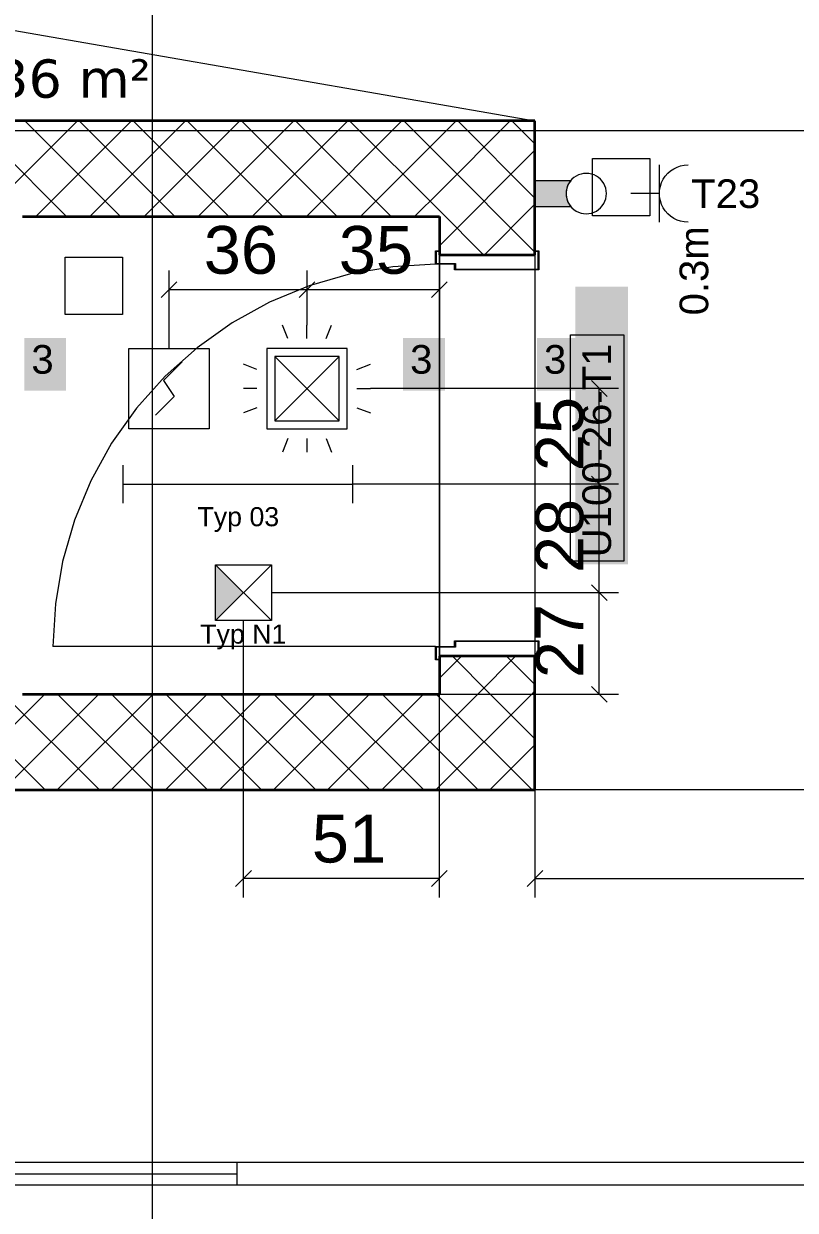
# Model space of a CAD drawing. Extents: x -1132 to 613, y -179 to 712.
# Drawn here: x -659 to -618.7, y 103.7 to 165.7 of the extents above; entities that cross this region are included whole.
import ezdxf
from ezdxf.lldxf.tags import DXFTag

# ---------------------------------------------------------------- set-up
doc = ezdxf.new("R2010")
doc.units = 0
doc.layers.get('0').update_dxf_attribs({"lineweight": 13})
for name, color, linetype, lineweight in [('A-____-NOTE-TEXT', 7, 'Continuous', 9), ('A-AREA-____-IDEN', 7, 'Continuous', 5), ('A-DOOR-____-IDEN', 7, 'Continuous', 5), ('A-DOOR-____-OTLN', 7, 'Continuous', 9), ('A-DOOR-FRAM-MCUT', 7, 'Continuous', 9), ('A-DOOR-OPNG-OTLN', 7, 'Continuous', 9), ('A-FLOR-____-OTLN', 7, 'Continuous', 9), ('A-WALL-____-MCUT', 7, 'Continuous', 35), ('A-WALL-____-PATT', 7, 'Continuous', 35), ('I-WALL-____-OTLN', 7, 'Continuous', 9), ('S-GRID-____-OTLN', 7, 'Continuous', 5)]:
    doc.layers.add(name, color=color, linetype=linetype, lineweight=lineweight)
for name, color, linetype, lineweight, true_color in [('EL01_VVV_Mass', 7, 'Continuous', 13, 0xb2b200), ('EL01_WAN_Brandmeldeanlagen', 7, 'Continuous', 13, 0xff8000), ('EL01_WAN_Kraft', 1, 'Continuous', 13, 0xff0000), ('EL01_WAN_Leuchten', 7, 'Continuous', 13, 0x0080ff), ('EL01_WAN_Leuchtentyp', 7, 'Continuous', 13, 0x0099ff), ('EL01_WAN_Licht', 7, 'Continuous', 13, 0x0080ff), ('EL01_WAN_Notbeleuchtungen', 7, 'Continuous', 13, 0x009900), ('EL01_WAN_Notbeleuchtungentyp', 7, 'Continuous', 13, 0x009900)]:
    doc.layers.add(name, color=color, linetype=linetype, lineweight=lineweight, true_color=true_color)
doc.styles.get("Standard").update_dxf_attribs({"font": 'arial.ttf'})
tags = doc.linetypes.add('_Rasterlinie_', pattern=[0.375, 0.2, -0.05, 0.075, -0.05]).pattern_tags.tags
tags[10:11] = [DXFTag(74, 4), DXFTag(75, 0), DXFTag(340, '0'), DXFTag(46, 1.0), DXFTag(50, 0.0), DXFTag(44, 0.0), DXFTag(45, 0.0)]
tags[8:9] = [DXFTag(74, 4), DXFTag(75, 0), DXFTag(340, '0'), DXFTag(46, 1.0), DXFTag(50, 0.0), DXFTag(44, 0.0), DXFTag(45, 0.0)]
tags[6:7] = [DXFTag(74, 4), DXFTag(75, 0), DXFTag(340, '0'), DXFTag(46, 1.0), DXFTag(50, 0.0), DXFTag(44, 0.0), DXFTag(45, 0.0)]
tags[4:5] = [DXFTag(74, 4), DXFTag(75, 0), DXFTag(340, '0'), DXFTag(46, 1.0), DXFTag(50, 0.0), DXFTag(44, 0.0), DXFTag(45, 0.0)]
tags = doc.linetypes.add('Grundrissdarstellung Sturz', pattern=[0.25, 0.15, -0.05, 0, -0.05]).pattern_tags.tags
tags[10:11] = [DXFTag(74, 4), DXFTag(75, 0), DXFTag(340, '0'), DXFTag(46, 1.0), DXFTag(50, 0.0), DXFTag(44, 0.0), DXFTag(45, 0.0)]
tags[8:9] = [DXFTag(74, 4), DXFTag(75, 0), DXFTag(340, '0'), DXFTag(46, 1.0), DXFTag(50, 0.0), DXFTag(44, 0.0), DXFTag(45, 0.0)]
tags[6:7] = [DXFTag(74, 4), DXFTag(75, 0), DXFTag(340, '0'), DXFTag(46, 1.0), DXFTag(50, 0.0), DXFTag(44, 0.0), DXFTag(45, 0.0)]
tags[4:5] = [DXFTag(74, 4), DXFTag(75, 0), DXFTag(340, '0'), DXFTag(46, 1.0), DXFTag(50, 0.0), DXFTag(44, 0.0), DXFTag(45, 0.0)]

# ---------------------------------------------------------------- blocks, each defined once
blk = doc.blocks.new('Referenz-A0UJ2V7QXE', base_point=(-1140.157, -173.774))
at = {"layer": 'A-____-NOTE-TEXT', "color": 7, "linetype": 'Continuous', "lineweight": 5, "ltscale": 0.13, "true_color": 0xffffff}
for points in [[(-658.991, 146.557), (-656.798, 146.557), (-658.991, 149.313)], [(-656.798, 146.557), (-658.991, 149.313), (-656.798, 149.313)], [(-639.191, 146.557), (-636.998, 146.557), (-639.191, 149.313)], [(-636.998, 146.557), (-639.191, 149.313), (-636.998, 149.313)], [(-632.191, 146.557), (-629.998, 146.557), (-632.191, 149.313)], [(-629.998, 146.557), (-632.191, 149.313), (-629.998, 149.313)]]:
    blk.add_solid(points, dxfattribs=at)
at = {"layer": 'A-DOOR-____-IDEN', "color": 0, "linetype": 'Continuous', "ltscale": 0.13}
for p, q in [((-630.428, 137.635), (-630.428, 149.475)), ((-630.428, 149.475), (-627.648, 149.475)), ((-627.648, 149.475), (-627.648, 137.635)), ((-627.648, 137.635), (-630.428, 137.635))]:
    blk.add_line(p, q, dxfattribs=at)
at = {"layer": 'A-DOOR-____-IDEN', "color": 7, "linetype": 'Continuous', "ltscale": 0.13, "true_color": 0xffffff}
for points in [[(-630.185, 137.46), (-627.426, 137.46), (-630.185, 151.999)], [(-627.426, 137.46), (-630.185, 151.999), (-627.426, 151.999)]]:
    blk.add_solid(points, dxfattribs=at)
at = {"layer": 'A-DOOR-____-OTLN', "color": 0, "linetype": 'Grundrissdarstellung Sturz', "ltscale": 0.13}
for p, q in [((-637.287, 153.664), (-637.287, 146.664)), ((-632.287, 153.664), (-632.287, 146.664)), ((-637.287, 146.664), (-637.287, 144.564)), ((-632.287, 146.664), (-632.287, 144.564)), ((-637.287, 144.564), (-637.287, 132.664)), ((-632.287, 144.564), (-632.287, 132.664))]:
    blk.add_line(p, q, dxfattribs=at)
at = {"layer": 'A-DOOR-FRAM-MCUT', "color": 0, "linetype": 'Continuous', "ltscale": 0.13}
for p, q in [((-637.487, 153.864), (-637.287, 153.864)), ((-637.487, 153.164), (-637.487, 153.864)), ((-637.447, 153.824), (-637.447, 153.204)), ((-637.287, 153.824), (-637.447, 153.824)), ((-632.287, 153.864), (-632.087, 153.864)), ((-632.127, 153.824), (-632.287, 153.824)), ((-632.127, 152.904), (-632.127, 153.824)), ((-632.087, 153.864), (-632.087, 152.864)), ((-636.487, 153.164), (-637.487, 153.164)), ((-637.447, 153.204), (-636.447, 153.204)), ((-636.487, 152.864), (-636.487, 153.164)), ((-632.087, 152.864), (-636.487, 152.864)), ((-636.447, 153.204), (-636.447, 152.904)), ((-636.447, 152.904), (-632.127, 152.904)), ((-636.487, 133.464), (-632.087, 133.464)), ((-636.487, 133.164), (-636.487, 133.464)), ((-632.087, 133.464), (-632.087, 132.464)), ((-637.487, 133.164), (-636.487, 133.164)), ((-637.487, 132.464), (-637.487, 133.164)), ((-637.447, 133.124), (-637.447, 132.504)), ((-636.447, 133.124), (-637.447, 133.124)), ((-636.447, 133.424), (-636.447, 133.124)), ((-632.127, 133.424), (-636.447, 133.424)), ((-632.127, 132.504), (-632.127, 133.424)), ((-637.287, 132.464), (-637.487, 132.464)), ((-637.447, 132.504), (-637.287, 132.504)), ((-632.287, 132.504), (-632.127, 132.504)), ((-632.087, 132.464), (-632.287, 132.464))]:
    blk.add_line(p, q, dxfattribs=at)
at = {"layer": 'A-DOOR-OPNG-OTLN', "color": 0, "linetype": 'Continuous', "ltscale": 0.13}
for p, q in [((-639.726, 153.038), (-641.937, 152.662)), ((-637.487, 153.164), (-639.726, 153.038)), ((-641.937, 152.662), (-644.092, 152.041)), ((-644.092, 152.041), (-646.164, 151.183)), ((-646.164, 151.183), (-648.127, 150.098)), ((-648.127, 150.098), (-649.957, 148.8)), ((-649.957, 148.8), (-651.629, 147.306)), ((-651.629, 147.306), (-653.123, 145.634)), ((-653.123, 145.634), (-654.421, 143.804)), ((-654.421, 143.804), (-655.506, 141.841)), ((-655.506, 141.841), (-656.364, 139.769)), ((-656.364, 139.769), (-656.985, 137.614)), ((-656.985, 137.614), (-657.361, 135.403)), ((-657.361, 135.403), (-657.487, 133.164)), ((-637.487, 133.164), (-657.487, 133.164))]:
    blk.add_line(p, q, dxfattribs=at)
at = {"layer": 'A-FLOR-____-OTLN', "color": 0, "linetype": 'Continuous', "ltscale": 0.13}
blk.add_line((-666.787, 166.664), (-632.287, 160.664), dxfattribs=at)
at = {"layer": 'A-WALL-____-MCUT', "color": 0, "linetype": 'Continuous', "ltscale": 0.35}
for p, q in [((-632.287, 160.664), (-748.783, 160.664)), ((-632.287, 153.664), (-632.287, 160.664)), ((-659.087, 155.664), (-637.287, 155.664)), ((-637.287, 155.664), (-637.287, 153.664)), ((-637.287, 153.664), (-632.287, 153.664)), ((-637.287, 132.664), (-637.287, 130.664)), ((-632.287, 132.664), (-637.287, 132.664)), ((-632.287, 125.664), (-632.287, 132.664)), ((-637.287, 130.664), (-659.087, 130.664)), ((-748.788, 125.664), (-632.287, 125.664))]:
    blk.add_line(p, q, dxfattribs=at)
at = {"layer": 'A-WALL-____-PATT', "color": 0, "linetype": 'Continuous', "lineweight": 9, "ltscale": 0.13}
for p, q in [((-656.778, 155.664), (-661.778, 160.664)), ((-661.211, 155.664), (-656.211, 160.664)), ((-653.95, 155.664), (-658.95, 160.664)), ((-658.383, 155.664), (-653.383, 160.664)), ((-651.121, 155.664), (-656.121, 160.664)), ((-655.555, 155.664), (-650.555, 160.664)), ((-648.293, 155.664), (-653.293, 160.664)), ((-652.726, 155.664), (-647.726, 160.664)), ((-645.465, 155.664), (-650.465, 160.664)), ((-649.898, 155.664), (-644.898, 160.664)), ((-642.636, 155.664), (-647.636, 160.664)), ((-647.069, 155.664), (-642.069, 160.664)), ((-639.808, 155.664), (-644.808, 160.664)), ((-644.241, 155.664), (-639.241, 160.664)), ((-637.287, 155.971), (-641.979, 160.664)), ((-637.287, 158.8), (-639.151, 160.664)), ((-637.287, 159.789), (-636.412, 160.664)), ((-637.287, 156.961), (-633.584, 160.664)), ((-632.287, 156.628), (-636.322, 160.664)), ((-632.287, 159.456), (-633.494, 160.664)), ((-641.412, 155.664), (-637.287, 159.789)), ((-637.287, 154.132), (-632.287, 159.132)), ((-632.287, 153.8), (-637.287, 158.8)), ((-638.584, 155.664), (-637.287, 156.961)), ((-634.979, 153.664), (-637.287, 155.971)), ((-634.927, 153.664), (-632.287, 156.304)), ((-637.287, 131.505), (-636.128, 132.664)), ((-634.607, 130.664), (-636.607, 132.664)), ((-635.3, 130.664), (-633.3, 132.664)), ((-632.287, 131.172), (-633.778, 132.664)), ((-662.927, 125.664), (-657.927, 130.664)), ((-657.891, 125.664), (-662.891, 130.664)), ((-660.099, 125.664), (-655.099, 130.664)), ((-655.063, 125.664), (-660.063, 130.664)), ((-657.27, 125.664), (-652.27, 130.664)), ((-652.234, 125.664), (-657.234, 130.664)), ((-654.442, 125.664), (-649.442, 130.664)), ((-649.406, 125.664), (-654.406, 130.664)), ((-651.613, 125.664), (-646.613, 130.664)), ((-646.577, 125.664), (-651.577, 130.664)), ((-648.785, 125.664), (-643.785, 130.664)), ((-643.749, 125.664), (-648.749, 130.664)), ((-645.957, 125.664), (-640.957, 130.664)), ((-640.92, 125.664), (-645.92, 130.664)), ((-643.128, 125.664), (-638.128, 130.664)), ((-638.092, 125.664), (-643.092, 130.664)), ((-640.3, 125.664), (-635.3, 130.664)), ((-635.264, 125.664), (-640.264, 130.664)), ((-637.471, 125.664), (-632.471, 130.664)), ((-632.435, 125.664), (-637.435, 130.664)), ((-632.287, 128.344), (-634.607, 130.664)), ((-632.471, 130.664), (-632.287, 130.848)), ((-634.643, 125.664), (-632.287, 128.02))]:
    blk.add_line(p, q, dxfattribs=at)
at = {"layer": 'I-WALL-____-OTLN', "color": 0, "linetype": 'Continuous', "ltscale": 0.13}
for p, q in [((-637.287, 153.204), (-637.287, 153.664)), ((-632.287, 153.664), (-632.287, 152.904)), ((-637.287, 133.164), (-637.287, 153.164)), ((-632.287, 152.866), (-632.287, 133.462)), ((-637.287, 132.664), (-637.287, 133.124)), ((-632.287, 133.424), (-632.287, 132.664))]:
    blk.add_line(p, q, dxfattribs=at)
at = {"layer": 'S-GRID-____-OTLN', "color": 0, "linetype": '_Rasterlinie_', "ltscale": 0.13}
for p, q in [((-652.287, 96.364), (-652.287, 357.163)), ((-1093.73, 160.164), (174.71, 160.164))]:
    blk.add_line(p, q, dxfattribs=at)
at = {"layer": 'A-____-NOTE-TEXT', "color": 0, "linetype": 'Continuous', "lineweight": 5, "ltscale": 0.13, "char_height": 1.5, "attachment_point": 1}
for insert in [(-658.616, 148.938), (-638.816, 148.938), (-631.816, 148.938)]:
    blk.add_mtext('{\\fArial;3}', dxfattribs=dict(at, insert=insert))
at = {"layer": 'A-AREA-____-IDEN', "color": 0, "linetype": 'Continuous', "ltscale": 0.13, "insert": (-663.129, 163.879), "char_height": 2, "attachment_point": 1}
blk.add_mtext('{\\fVerdana;1.36 m²}', dxfattribs=at)
at = {"layer": 'A-DOOR-____-IDEN', "color": 0, "linetype": 'Continuous', "ltscale": 0.13, "insert": (-629.81, 137.835), "char_height": 1.5, "attachment_point": 1, "rotation": 90}
blk.add_mtext('{\\fArial;U100-26-T1}', dxfattribs=at)
blk = doc.blocks.new('LED-Langfeldleuchte 37W-A0UJ2VBAXE', base_point=(-677.864, 104.984))
at = {"color": 0, "lineweight": -2}
for p, q in [((-677.864, 104.984), (-677.864, 106.184)), ((-647.864, 104.984), (-647.864, 106.184)), ((-677.864, 105.584), (-647.864, 105.584))]:
    blk.add_line(p, q, dxfattribs=at)
blk = doc.blocks.new('Maß-A0UJ2VCQXE', base_point=(-651.838, 148.761))
at = {"color": 0, "lineweight": -2}
for p, q in [((-651.425, 152.833), (-651.425, 148.761)), ((-644.207, 152.833), (-644.207, 149.983)), ((-651.838, 151.419), (-651.011, 152.246)), ((-644.621, 151.419), (-643.793, 152.246)), ((-644.207, 151.833), (-651.425, 151.833))]:
    blk.add_line(p, q, dxfattribs=at)
at = {"color": 0, "lineweight": -2, "insert": (-649.604, 155.166), "char_height": 2.5, "attachment_point": 1}
blk.add_mtext('{\\fArial;36}', dxfattribs=at)
blk = doc.blocks.new('Notleuchte eckig-A0UJ2VD4XE', base_point=(-648.987, 134.523))
at = {"color": 0, "lineweight": -2}
for p, q in [((-646.068, 134.523), (-648.987, 137.442)), ((-646.068, 137.442), (-648.987, 134.523)), ((-648.987, 134.523), (-648.987, 137.442)), ((-648.987, 137.442), (-646.068, 137.442)), ((-646.068, 137.442), (-646.068, 134.523)), ((-646.068, 134.523), (-648.987, 134.523))]:
    blk.add_line(p, q, dxfattribs=at)
for points in [[(-647.528, 135.983), (-648.987, 135.983), (-648.987, 137.442)], [(-648.987, 134.523), (-647.528, 135.983), (-648.987, 135.983)]]:
    blk.add_solid(points, dxfattribs=at)
blk = doc.blocks.new('Bemerkung 1-A0UJ2VD6XE', base_point=(-649.789, 133.317))
at = {"color": 0, "lineweight": -2, "insert": (-649.789, 134.317), "char_height": 1, "attachment_point": 1}
blk.add_mtext('{\\fArial;Typ N1}', dxfattribs=at)
blk = doc.blocks.new('Maß-A0UJ2VE2XE', base_point=(-644.621, 149.983))
at = {"color": 0, "lineweight": -2}
for p, q in [((-637.285, 150.833), (-637.285, 155.664)), ((-644.207, 152.833), (-644.207, 149.983)), ((-644.621, 151.419), (-643.793, 152.246)), ((-637.698, 151.419), (-636.871, 152.246)), ((-637.285, 151.833), (-644.207, 151.833))]:
    blk.add_line(p, q, dxfattribs=at)
at = {"color": 0, "lineweight": -2, "insert": (-642.544, 155.166), "char_height": 2.5, "attachment_point": 1}
blk.add_mtext('{\\fArial;35}', dxfattribs=at)
blk = doc.blocks.new('Maß-A0UJ2VEQXE', base_point=(-632.285, 125.25))
at = {"color": 0, "lineweight": -2}
for p, q in [((-590.14, 141.777), (-589.313, 140.95)), ((-590.726, 141.364), (-585.879, 141.364)), ((-589.726, 125.664), (-589.726, 141.364)), ((-590.14, 126.077), (-589.313, 125.25)), ((-588.726, 125.664), (-632.285, 125.664))]:
    blk.add_line(p, q, dxfattribs=at)
at = {"color": 0, "lineweight": -2, "insert": (-593.06, 131.735), "char_height": 2.5, "attachment_point": 1, "rotation": 90}
blk.add_mtext('{\\fArial;79}', dxfattribs=at)
blk = doc.blocks.new('Kabelkanal-A0UJ2VF8XE', base_point=(-932.885, 104.984))
at = {"color": 0, "linetype": 'ByBlock', "lineweight": -2, "ltscale": 0.13}
for p, q in [((-932.885, 106.184), (-232.885, 106.184)), ((-232.885, 104.984), (-932.885, 104.984))]:
    blk.add_line(p, q, dxfattribs=at)
blk = doc.blocks.new('Brandmelder-A0UJ2VG6XE', base_point=(-653.525, 144.561))
at = {"color": 0, "lineweight": -2}
for p, q in [((-653.525, 148.761), (-649.325, 148.761)), ((-653.525, 144.561), (-653.525, 148.761)), ((-649.325, 148.761), (-649.325, 144.561)), ((-650.725, 148.061), (-651.705, 147.081)), ((-651.705, 147.081), (-651.145, 146.241)), ((-651.145, 146.241), (-652.125, 145.261)), ((-649.325, 144.561), (-653.525, 144.561))]:
    blk.add_line(p, q, dxfattribs=at)
blk = doc.blocks.new('Maß-A0UJ2VGSXE', base_point=(-632.698, 120.033))
at = {"color": 0, "lineweight": -2}
for p, q in [((-582.279, 120.033), (-582.279, 139.564)), ((-632.285, 120.033), (-632.285, 125.664)), ((-631.871, 121.446), (-632.698, 120.619)), ((-581.865, 121.446), (-582.693, 120.619)), ((-632.285, 121.033), (-582.279, 121.033))]:
    blk.add_line(p, q, dxfattribs=at)
at = {"color": 0, "lineweight": -2, "insert": (-610.063, 124.366), "char_height": 2.5, "attachment_point": 1}
blk.add_mtext('{\\fArial;250}', dxfattribs=at)
blk = doc.blocks.new('Deckendose UP-A0UJ2VHKXE', base_point=(-629.284, 155.692))
at = {"color": 0, "lineweight": -2}
for p, q in [((-629.284, 155.692), (-629.284, 158.692)), ((-629.284, 158.692), (-626.284, 158.692)), ((-626.284, 158.692), (-626.284, 155.692)), ((-626.284, 155.692), (-629.284, 155.692))]:
    blk.add_line(p, q, dxfattribs=at)
blk = doc.blocks.new('Deckendose UP-A0UJ2VI6XE', base_point=(-656.852, 150.532))
at = {"color": 0, "lineweight": -2}
for p, q in [((-656.852, 150.532), (-656.852, 153.532)), ((-656.852, 153.532), (-653.852, 153.532)), ((-653.852, 153.532), (-653.852, 150.532)), ((-653.852, 150.532), (-656.852, 150.532))]:
    blk.add_line(p, q, dxfattribs=at)
blk = doc.blocks.new('Alarmindikator_ UP-A0UJ2VI8XE', base_point=(-632.285, 155.808))
at = {"color": 0, "lineweight": -2}
for p, q in [((-630.249, 157.702), (-630.353, 157.61)), ((-630.134, 157.778), (-630.249, 157.702)), ((-630.01, 157.839), (-630.134, 157.778)), ((-629.879, 157.884), (-630.01, 157.839)), ((-629.744, 157.911), (-629.879, 157.884)), ((-629.606, 157.92), (-629.744, 157.911)), ((-629.468, 157.911), (-629.606, 157.92)), ((-629.333, 157.884), (-629.468, 157.911)), ((-629.202, 157.839), (-629.333, 157.884)), ((-629.078, 157.778), (-629.202, 157.839)), ((-628.963, 157.702), (-629.078, 157.778)), ((-628.859, 157.61), (-628.963, 157.702)), ((-630.42, 157.536), (-632.285, 157.536)), ((-632.285, 157.536), (-632.285, 156.192)), ((-630.643, 157.061), (-630.66, 156.93)), ((-630.626, 157.137), (-630.653, 157.002)), ((-630.61, 157.189), (-630.643, 157.061)), ((-630.582, 157.268), (-630.626, 157.137)), ((-630.562, 157.313), (-630.61, 157.189)), ((-630.52, 157.392), (-630.582, 157.268)), ((-630.498, 157.429), (-630.562, 157.313)), ((-630.444, 157.507), (-630.52, 157.392)), ((-630.42, 157.536), (-630.498, 157.429)), ((-630.353, 157.61), (-630.444, 157.507)), ((-628.768, 157.507), (-628.859, 157.61)), ((-628.691, 157.392), (-628.768, 157.507)), ((-628.63, 157.268), (-628.691, 157.392)), ((-628.586, 157.137), (-628.63, 157.268)), ((-628.559, 157.002), (-628.586, 157.137)), ((-630.653, 157.002), (-630.662, 156.864)), ((-630.662, 156.864), (-630.653, 156.726)), ((-630.66, 156.93), (-630.66, 156.798)), ((-630.66, 156.798), (-630.643, 156.666)), ((-630.653, 156.726), (-630.626, 156.59)), ((-630.643, 156.666), (-630.61, 156.538)), ((-630.626, 156.59), (-630.582, 156.46)), ((-630.61, 156.538), (-630.562, 156.415)), ((-630.582, 156.46), (-630.52, 156.336)), ((-628.691, 156.336), (-628.63, 156.46)), ((-628.63, 156.46), (-628.586, 156.59)), ((-628.586, 156.59), (-628.559, 156.726)), ((-628.55, 156.864), (-628.559, 157.002)), ((-628.559, 156.726), (-628.55, 156.864)), ((-632.285, 156.192), (-630.42, 156.192)), ((-630.562, 156.415), (-630.498, 156.299)), ((-630.52, 156.336), (-630.444, 156.221)), ((-630.498, 156.299), (-630.42, 156.192)), ((-630.444, 156.221), (-630.353, 156.117)), ((-630.353, 156.117), (-630.249, 156.026)), ((-630.249, 156.026), (-630.134, 155.949)), ((-630.134, 155.949), (-630.01, 155.888)), ((-630.01, 155.888), (-629.879, 155.844)), ((-629.879, 155.844), (-629.744, 155.817)), ((-629.744, 155.817), (-629.606, 155.808)), ((-629.606, 155.808), (-629.468, 155.817)), ((-629.468, 155.817), (-629.333, 155.844)), ((-629.333, 155.844), (-629.202, 155.888)), ((-629.202, 155.888), (-629.078, 155.949)), ((-629.078, 155.949), (-628.963, 156.026)), ((-628.963, 156.026), (-628.859, 156.117)), ((-628.859, 156.117), (-628.768, 156.221)), ((-628.768, 156.221), (-628.691, 156.336))]:
    blk.add_line(p, q, dxfattribs=at)
for points in [[(-632.285, 157.288), (-630.573, 157.288), (-632.285, 157.536)], [(-630.573, 157.288), (-632.285, 157.536), (-630.42, 157.536)], [(-632.285, 157.009), (-630.652, 157.009), (-632.285, 157.288)], [(-630.652, 157.009), (-632.285, 157.288), (-630.573, 157.288)], [(-632.285, 156.719), (-630.652, 156.719), (-632.285, 157.009)], [(-630.652, 156.719), (-632.285, 157.009), (-630.652, 157.009)], [(-632.285, 156.439), (-630.573, 156.439), (-632.285, 156.719)], [(-630.573, 156.439), (-632.285, 156.719), (-630.652, 156.719)], [(-632.285, 156.192), (-630.42, 156.192), (-632.285, 156.439)], [(-630.42, 156.192), (-632.285, 156.439), (-630.573, 156.439)]]:
    blk.add_solid(points, dxfattribs=at)
blk = doc.blocks.new('Maß-A0UJ2VIAXE', base_point=(-646.068, 135.569))
at = {"color": 0, "lineweight": -2}
for p, q in [((-627.926, 141.662), (-641.816, 141.662)), ((-629.34, 142.076), (-628.513, 141.249)), ((-628.926, 135.983), (-628.926, 141.662)), ((-627.926, 135.983), (-646.068, 135.983)), ((-629.34, 136.396), (-628.513, 135.569))]:
    blk.add_line(p, q, dxfattribs=at)
at = {"color": 0, "lineweight": -2, "insert": (-632.26, 137.007), "char_height": 2.5, "attachment_point": 1, "rotation": 90}
blk.add_mtext('{\\fArial;28}', dxfattribs=at)
blk = doc.blocks.new('Steckdose T23_ UP-A0UJ2VJEXE', base_point=(-627.285, 155.364))
at = {"color": 0, "linetype": 'ByBlock', "lineweight": -2, "ltscale": 0.13}
for p, q in [((-625.785, 155.364), (-625.785, 158.364)), ((-624.859, 158.25), (-624.673, 158.313)), ((-624.673, 158.313), (-624.481, 158.351)), ((-624.481, 158.351), (-624.285, 158.364)), ((-625.584, 157.614), (-625.475, 157.777)), ((-625.475, 157.777), (-625.345, 157.924)), ((-625.345, 157.924), (-625.198, 158.054)), ((-625.198, 158.054), (-625.035, 158.163)), ((-625.035, 158.163), (-624.859, 158.25)), ((-625.785, 156.864), (-625.772, 157.06)), ((-625.772, 157.06), (-625.734, 157.252)), ((-625.734, 157.252), (-625.671, 157.438)), ((-625.671, 157.438), (-625.584, 157.614)), ((-625.785, 156.864), (-627.285, 156.864)), ((-625.772, 156.668), (-625.785, 156.864)), ((-625.734, 156.475), (-625.772, 156.668)), ((-625.671, 156.29), (-625.734, 156.475)), ((-625.584, 156.114), (-625.671, 156.29)), ((-625.475, 155.951), (-625.584, 156.114)), ((-625.345, 155.803), (-625.475, 155.951)), ((-625.198, 155.674), (-625.345, 155.803)), ((-625.035, 155.565), (-625.198, 155.674)), ((-624.859, 155.478), (-625.035, 155.565)), ((-624.673, 155.415), (-624.859, 155.478)), ((-624.481, 155.377), (-624.673, 155.415)), ((-624.285, 155.364), (-624.481, 155.377))]:
    blk.add_line(p, q, dxfattribs=at)
at = {"color": 0, "linetype": 'ByBlock', "lineweight": -2, "ltscale": 0.13, "insert": (-624.12, 157.607), "char_height": 1.5, "attachment_point": 1}
blk.add_mtext('{\\fArial;T23}', dxfattribs=at)
blk = doc.blocks.new('Absolute Höhe-A0UJ2VJGXE', base_point=(-624.729, 150.491))
at = {"color": 0, "lineweight": -2, "insert": (-624.729, 150.491), "char_height": 1.5, "attachment_point": 1, "rotation": 90}
blk.add_mtext('{\\fArial;0.3m}', dxfattribs=at)
blk = doc.blocks.new('T8 1-flammig 18W-A0UJ2VL2XE', base_point=(-653.816, 140.662))
at = {"color": 0, "lineweight": -2}
for p, q in [((-653.816, 140.662), (-653.816, 142.662)), ((-641.816, 140.662), (-641.816, 142.662)), ((-653.816, 141.662), (-641.816, 141.662))]:
    blk.add_line(p, q, dxfattribs=at)
blk = doc.blocks.new('Bemerkung 1-A0UJ2VL4XE', base_point=(-649.932, 139.458))
at = {"color": 0, "lineweight": -2, "insert": (-649.932, 140.458), "char_height": 1, "attachment_point": 1}
blk.add_mtext('{\\fArial;Typ 03}', dxfattribs=at)
blk = doc.blocks.new('Maß-A0UJ2VLGXE', base_point=(-641.816, 141.249))
at = {"color": 0, "lineweight": -2}
for p, q in [((-627.926, 146.661), (-640.885, 146.661)), ((-628.513, 146.247), (-629.34, 147.075)), ((-628.926, 141.662), (-628.926, 146.661)), ((-627.926, 141.662), (-641.816, 141.662)), ((-628.513, 141.249), (-629.34, 142.076))]:
    blk.add_line(p, q, dxfattribs=at)
at = {"color": 0, "lineweight": -2, "insert": (-632.26, 142.338), "char_height": 2.5, "attachment_point": 1, "rotation": 90}
blk.add_mtext('{\\fArial;25}', dxfattribs=at)
blk = doc.blocks.new('Maß-A0UJ2VNEXE', base_point=(-646.068, 130.25))
at = {"color": 0, "lineweight": -2}
for p, q in [((-627.926, 135.983), (-646.068, 135.983)), ((-628.513, 135.569), (-629.34, 136.396)), ((-628.926, 130.664), (-628.926, 135.983)), ((-628.513, 130.25), (-629.34, 131.077)), ((-627.926, 130.664), (-637.285, 130.664))]:
    blk.add_line(p, q, dxfattribs=at)
at = {"color": 0, "lineweight": -2, "insert": (-632.26, 131.51), "char_height": 2.5, "attachment_point": 1, "rotation": 90}
blk.add_mtext('{\\fArial;27}', dxfattribs=at)
blk = doc.blocks.new('Maß-A0UJ2VO2XE', base_point=(-647.941, 120.033))
at = {"color": 0, "lineweight": -2}
for p, q in [((-647.528, 120.033), (-647.528, 134.523)), ((-637.285, 120.033), (-637.285, 130.664)), ((-647.941, 120.619), (-647.114, 121.446)), ((-637.698, 120.619), (-636.871, 121.446)), ((-637.285, 121.033), (-647.528, 121.033))]:
    blk.add_line(p, q, dxfattribs=at)
at = {"color": 0, "lineweight": -2, "insert": (-643.955, 124.366), "char_height": 2.5, "attachment_point": 1}
blk.add_mtext('{\\fArial;51}', dxfattribs=at)
blk = doc.blocks.new('Bewegungsmelder UP-A0UJ2VPMXE', base_point=(-647.529, 143.339))
at = {"color": 0, "lineweight": -2}
for p, q in [((-645.211, 149.275), (-645.483, 149.983)), ((-644.207, 149.275), (-644.207, 149.983)), ((-643.203, 149.275), (-642.931, 149.983)), ((-646.307, 148.761), (-646.307, 144.561)), ((-642.107, 148.761), (-646.307, 148.761)), ((-642.107, 144.561), (-642.107, 148.761)), ((-646.821, 147.665), (-647.529, 147.937)), ((-645.887, 148.341), (-645.887, 144.981)), ((-642.527, 148.341), (-645.887, 148.341)), ((-642.527, 144.981), (-645.887, 148.341)), ((-645.887, 144.981), (-642.527, 148.341)), ((-642.527, 144.981), (-642.527, 148.341)), ((-641.593, 147.665), (-640.885, 147.937)), ((-646.821, 146.661), (-647.529, 146.661)), ((-641.593, 146.661), (-640.885, 146.661)), ((-646.821, 145.657), (-647.529, 145.385)), ((-641.593, 145.657), (-640.885, 145.385)), ((-645.887, 144.981), (-642.527, 144.981)), ((-646.307, 144.561), (-642.107, 144.561)), ((-645.211, 144.047), (-645.483, 143.339)), ((-644.207, 144.047), (-644.207, 143.339)), ((-643.203, 144.047), (-642.931, 143.339))]:
    blk.add_line(p, q, dxfattribs=at)

msp = doc.modelspace()

# ---------------------------------------------------------------- block references
at = {"color": 9, "lineweight": 25, "ltscale": 0.25, "true_color": 0xc0c0c0}
msp.add_blockref('Referenz-A0UJ2V7QXE', (-1140.157, -173.774), dxfattribs=at)
at = {"layer": 'EL01_VVV_Mass', "linetype": 'Continuous', "ltscale": 0.13}
for name, p in [('Maß-A0UJ2VCQXE', (-651.838, 148.761)), ('Maß-A0UJ2VE2XE', (-644.621, 149.983)), ('Maß-A0UJ2VLGXE', (-641.816, 141.249)), ('Maß-A0UJ2VIAXE', (-646.068, 135.569)), ('Maß-A0UJ2VEQXE', (-632.285, 125.25)), ('Maß-A0UJ2VGSXE', (-632.698, 120.033)), ('Maß-A0UJ2VNEXE', (-646.068, 130.25)), ('Maß-A0UJ2VO2XE', (-647.941, 120.033))]:
    msp.add_blockref(name, p, dxfattribs=at)
at = {"layer": 'EL01_WAN_Brandmeldeanlagen', "linetype": 'Continuous', "ltscale": 0.13}
for name, p in [('Alarmindikator_ UP-A0UJ2VI8XE', (-632.285, 155.808)), ('Brandmelder-A0UJ2VG6XE', (-653.525, 144.561))]:
    msp.add_blockref(name, p, dxfattribs=at)
at = {"layer": 'EL01_WAN_Kraft', "ltscale": 0.13}
for name, p in [('Steckdose T23_ UP-A0UJ2VJEXE', (-627.285, 155.364)), ('Absolute Höhe-A0UJ2VJGXE', (-624.729, 150.491))]:
    msp.add_blockref(name, p, dxfattribs=at)
at = {"layer": 'EL01_WAN_Leuchten', "ltscale": 0.13}
for name, p in [('T8 1-flammig 18W-A0UJ2VL2XE', (-653.816, 140.662)), ('Kabelkanal-A0UJ2VF8XE', (-932.885, 104.984)), ('LED-Langfeldleuchte 37W-A0UJ2VBAXE', (-677.864, 104.984))]:
    msp.add_blockref(name, p, dxfattribs=at)
at = {"layer": 'EL01_WAN_Leuchtentyp', "ltscale": 0.13}
msp.add_blockref('Bemerkung 1-A0UJ2VL4XE', (-649.932, 139.458), dxfattribs=at)
at = {"layer": 'EL01_WAN_Licht', "linetype": 'Continuous', "ltscale": 0.13}
for name, p in [('Deckendose UP-A0UJ2VI6XE', (-656.852, 150.532)), ('Bewegungsmelder UP-A0UJ2VPMXE', (-647.529, 143.339))]:
    msp.add_blockref(name, p, dxfattribs=at)
at = {"layer": 'EL01_WAN_Notbeleuchtungen', "linetype": 'Continuous', "ltscale": 0.13}
for name, p in [('Deckendose UP-A0UJ2VHKXE', (-629.284, 155.692)), ('Notleuchte eckig-A0UJ2VD4XE', (-648.987, 134.523))]:
    msp.add_blockref(name, p, dxfattribs=at)
at = {"layer": 'EL01_WAN_Notbeleuchtungentyp', "linetype": 'Continuous', "ltscale": 0.13}
msp.add_blockref('Bemerkung 1-A0UJ2VD6XE', (-649.789, 133.317), dxfattribs=at)

doc.saveas('drawing.dxf')
